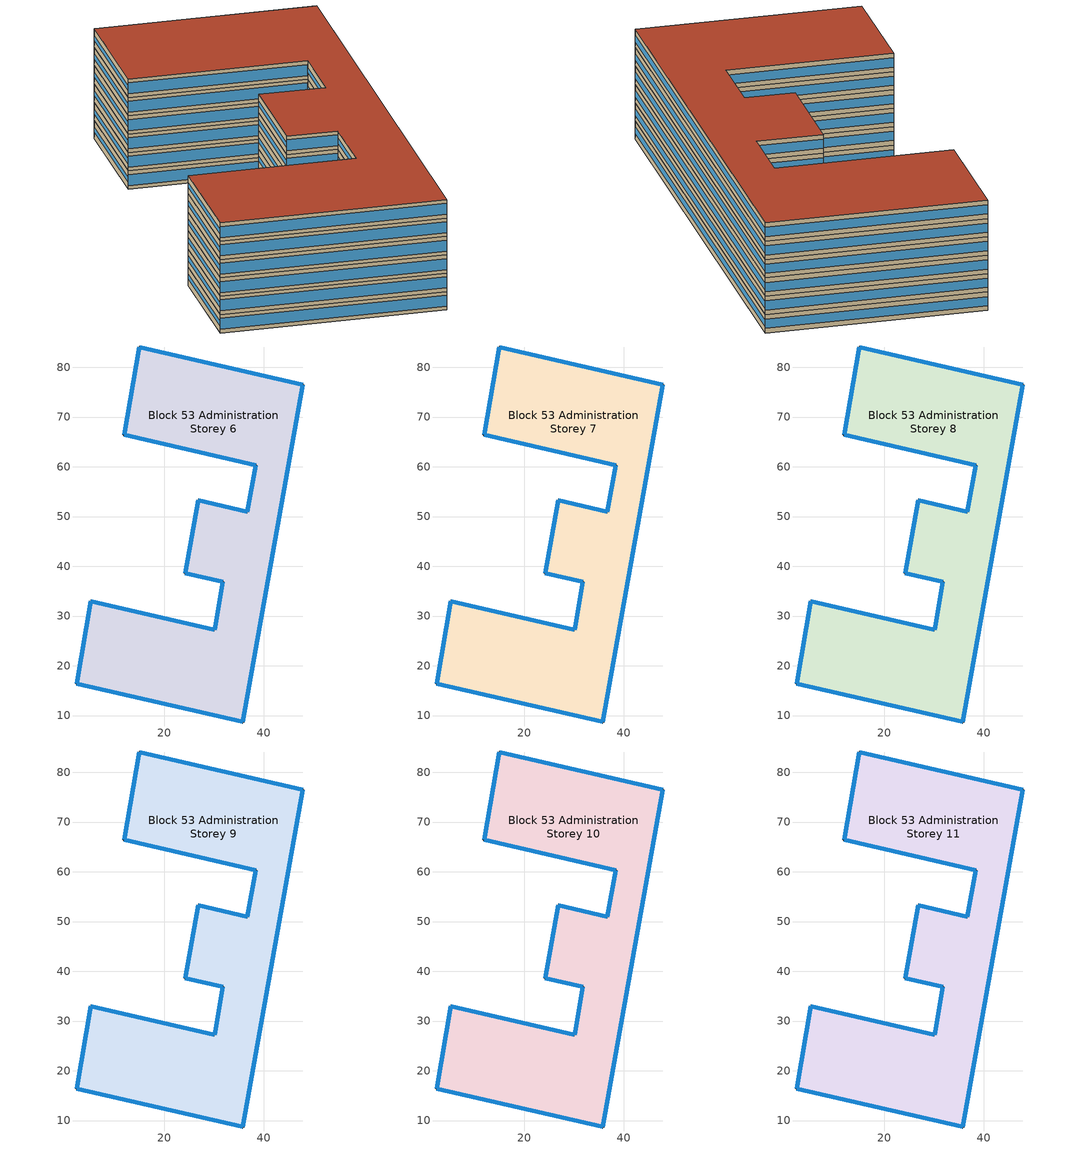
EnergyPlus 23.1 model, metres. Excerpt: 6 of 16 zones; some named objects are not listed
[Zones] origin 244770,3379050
Block 53 Administration Storey 6
 floor outside (Project Floor): 47.86,76.53 35.79,8.7 2.35,16.36 5.24,32.94 30.08,27.25 31.75,36.86 24.2,38.59 26.85,53.28 36.69,50.94 38.35,60.33 11.89,66.39 15,84.07 z18
 wall outside (Project Wall): 47.86,76.53 15,84.07 11.89,66.39 38.35,60.33 36.69,50.94 26.85,53.28 24.2,38.59 31.75,36.86 30.08,27.25 5.24,32.94 2.35,16.36 35.79,8.7 47.86,76.53 z18:21
 window (Administration_north_window_construction): 47.84,76.53 15.01,84.07 / 36.69,50.94 26.86,53.28 / 30.07,27.25 5.25,32.93 z18.75:20.25
 window (Administration_west_window_construction): 14.99,84.06 11.89,66.4 / 38.35,60.33 36.69,50.95 / 26.85,53.28 24.2,38.6 / 31.75,36.86 30.08,27.25 / 5.24,32.93 2.36,16.37 z19.12:19.88
 window (Administration_south_window_construction): 11.9,66.39 38.34,60.34 / 24.2,38.59 31.74,36.86 / 2.37,16.36 35.77,8.7 z18.6:20.4
 window (Administration_east_window_construction): 35.8,8.73 47.85,76.49 z18.98:20.02
 roof outside (Project Ceiling): 35.79,8.7 47.86,76.53 15,84.07 11.89,66.39 38.35,60.33 36.69,50.94 26.85,53.28 24.2,38.59 31.75,36.86 30.08,27.25 5.24,32.94 2.35,16.36 z21
Block 53 Administration Storey 7
 floor outside (Project Floor): 47.86,76.53 35.79,8.7 2.35,16.36 5.24,32.94 30.08,27.25 31.75,36.86 24.2,38.59 26.85,53.28 36.69,50.94 38.35,60.33 11.89,66.39 15,84.07 z21
 wall outside (Project Wall): 47.86,76.53 15,84.07 11.89,66.39 38.35,60.33 36.69,50.94 26.85,53.28 24.2,38.59 31.75,36.86 30.08,27.25 5.24,32.94 2.35,16.36 35.79,8.7 47.86,76.53 z21:24
 window (Administration_north_window_construction): 47.84,76.53 15.01,84.07 / 36.69,50.94 26.86,53.28 / 30.07,27.25 5.25,32.93 z21.75:23.25
 window (Administration_west_window_construction): 14.99,84.06 11.89,66.4 / 38.35,60.33 36.69,50.95 / 26.85,53.28 24.2,38.6 / 31.75,36.86 30.08,27.25 / 5.24,32.93 2.36,16.37 z22.12:22.88
 window (Administration_south_window_construction): 11.9,66.39 38.34,60.34 / 24.2,38.59 31.74,36.86 / 2.37,16.36 35.77,8.7 z21.6:23.4
 window (Administration_east_window_construction): 35.8,8.73 47.85,76.49 z21.98:23.02
 roof outside (Project Ceiling): 35.79,8.7 47.86,76.53 15,84.07 11.89,66.39 38.35,60.33 36.69,50.94 26.85,53.28 24.2,38.59 31.75,36.86 30.08,27.25 5.24,32.94 2.35,16.36 z24
Block 53 Administration Storey 8
 floor outside (Project Floor): 47.86,76.53 35.79,8.7 2.35,16.36 5.24,32.94 30.08,27.25 31.75,36.86 24.2,38.59 26.85,53.28 36.69,50.94 38.35,60.33 11.89,66.39 15,84.07 z24
 wall outside (Project Wall): 47.86,76.53 15,84.07 11.89,66.39 38.35,60.33 36.69,50.94 26.85,53.28 24.2,38.59 31.75,36.86 30.08,27.25 5.24,32.94 2.35,16.36 35.79,8.7 47.86,76.53 z24:27
 window (Administration_north_window_construction): 47.84,76.53 15.01,84.07 / 36.69,50.94 26.86,53.28 / 30.07,27.25 5.25,32.93 z24.75:26.25
 window (Administration_west_window_construction): 14.99,84.06 11.89,66.4 / 38.35,60.33 36.69,50.95 / 26.85,53.28 24.2,38.6 / 31.75,36.86 30.08,27.25 / 5.24,32.93 2.36,16.37 z25.12:25.88
 window (Administration_south_window_construction): 11.9,66.39 38.34,60.34 / 24.2,38.59 31.74,36.86 / 2.37,16.36 35.77,8.7 z24.6:26.4
 window (Administration_east_window_construction): 35.8,8.73 47.85,76.49 z24.98:26.02
 roof outside (Project Ceiling): 35.79,8.7 47.86,76.53 15,84.07 11.89,66.39 38.35,60.33 36.69,50.94 26.85,53.28 24.2,38.59 31.75,36.86 30.08,27.25 5.24,32.94 2.35,16.36 z27
Block 53 Administration Storey 9
 floor outside (Project Floor): 47.86,76.53 35.79,8.7 2.35,16.36 5.24,32.94 30.08,27.25 31.75,36.86 24.2,38.59 26.85,53.28 36.69,50.94 38.35,60.33 11.89,66.39 15,84.07 z27
 wall outside (Project Wall): 47.86,76.53 15,84.07 11.89,66.39 38.35,60.33 36.69,50.94 26.85,53.28 24.2,38.59 31.75,36.86 30.08,27.25 5.24,32.94 2.35,16.36 35.79,8.7 47.86,76.53 z27:30
 window (Administration_north_window_construction): 47.84,76.53 15.01,84.07 / 36.69,50.94 26.86,53.28 / 30.07,27.25 5.25,32.93 z27.75:29.25
 window (Administration_west_window_construction): 14.99,84.06 11.89,66.4 / 38.35,60.33 36.69,50.95 / 26.85,53.28 24.2,38.6 / 31.75,36.86 30.08,27.25 / 5.24,32.93 2.36,16.37 z28.12:28.88
 window (Administration_south_window_construction): 11.9,66.39 38.34,60.34 / 24.2,38.59 31.74,36.86 / 2.37,16.36 35.77,8.7 z27.6:29.4
 window (Administration_east_window_construction): 35.8,8.73 47.85,76.49 z27.98:29.02
 roof outside (Project Ceiling): 35.79,8.7 47.86,76.53 15,84.07 11.89,66.39 38.35,60.33 36.69,50.94 26.85,53.28 24.2,38.59 31.75,36.86 30.08,27.25 5.24,32.94 2.35,16.36 z30
Block 53 Administration Storey 10
 floor outside (Project Floor): 47.86,76.53 35.79,8.7 2.35,16.36 5.24,32.94 30.08,27.25 31.75,36.86 24.2,38.59 26.85,53.28 36.69,50.94 38.35,60.33 11.89,66.39 15,84.07 z30
 wall outside (Project Wall): 47.86,76.53 15,84.07 11.89,66.39 38.35,60.33 36.69,50.94 26.85,53.28 24.2,38.59 31.75,36.86 30.08,27.25 5.24,32.94 2.35,16.36 35.79,8.7 47.86,76.53 z30:33
 window (Administration_north_window_construction): 47.84,76.53 15.01,84.07 / 36.69,50.94 26.86,53.28 / 30.07,27.25 5.25,32.93 z30.75:32.25
 window (Administration_west_window_construction): 14.99,84.06 11.89,66.4 / 38.35,60.33 36.69,50.95 / 26.85,53.28 24.2,38.6 / 31.75,36.86 30.08,27.25 / 5.24,32.93 2.36,16.37 z31.12:31.88
 window (Administration_south_window_construction): 11.9,66.39 38.34,60.34 / 24.2,38.59 31.74,36.86 / 2.37,16.36 35.77,8.7 z30.6:32.4
 window (Administration_east_window_construction): 35.8,8.73 47.85,76.49 z30.98:32.02
 roof outside (Project Ceiling): 35.79,8.7 47.86,76.53 15,84.07 11.89,66.39 38.35,60.33 36.69,50.94 26.85,53.28 24.2,38.59 31.75,36.86 30.08,27.25 5.24,32.94 2.35,16.36 z33
Block 53 Administration Storey 11
 floor outside (Project Floor): 47.86,76.53 35.79,8.7 2.35,16.36 5.24,32.94 30.08,27.25 31.75,36.86 24.2,38.59 26.85,53.28 36.69,50.94 38.35,60.33 11.89,66.39 15,84.07 z33
 wall outside (Project Wall): 47.86,76.53 15,84.07 11.89,66.39 38.35,60.33 36.69,50.94 26.85,53.28 24.2,38.59 31.75,36.86 30.08,27.25 5.24,32.94 2.35,16.36 35.79,8.7 47.86,76.53 z33:36
 window (Administration_north_window_construction): 47.84,76.53 15.01,84.07 / 36.69,50.94 26.86,53.28 / 30.07,27.25 5.25,32.93 z33.75:35.25
 window (Administration_west_window_construction): 14.99,84.06 11.89,66.4 / 38.35,60.33 36.69,50.95 / 26.85,53.28 24.2,38.6 / 31.75,36.86 30.08,27.25 / 5.24,32.93 2.36,16.37 z34.12:34.88
 window (Administration_south_window_construction): 11.9,66.39 38.34,60.34 / 24.2,38.59 31.74,36.86 / 2.37,16.36 35.77,8.7 z33.6:35.4
 window (Administration_east_window_construction): 35.8,8.73 47.85,76.49 z33.98:35.02
 roof outside (Project Ceiling): 35.79,8.7 47.86,76.53 15,84.07 11.89,66.39 38.35,60.33 36.69,50.94 26.85,53.28 24.2,38.59 31.75,36.86 30.08,27.25 5.24,32.94 2.35,16.36 z36
[Building]
Building_1: North Axis=0; Terrain=City; Loads Convergence Tolerance Value=0.04; Temperature Convergence Tolerance Value=0.4; Solar Distribution=FullExterior; Maximum Number of Warmup Days=25; Minimum Number of Warmup Days=6
[Site:Location]
CHN Design_Conditions: Latitude=30; Longitude=114; Time Zone=8; Elevation=12
[SIZINGPERIOD:DESIGNDAY] Day of Month=21; DryBulb Temperature Range Modifier Type=DefaultMultipliers; Humidity Condition Type=Wetbulb; Barometric Pressure=101181; Rain Indicator=No; Snow Indicator=No; Daylight Saving Time Indicator=No; Sky Clearness=0; Begin Environment Reset Mode=FullResetAtBeginEnvironment
Name | Month | Day Type | Maximum DryBulb Temperature | Daily DryBulb Temperature Range | Wetbulb or DewPoint at Maximum DryBulb | Wind Speed | Wind Direction | Solar Model Indicator | ASHRAE Clear Sky Optical Depth for Beam Irradiance taub | ASHRAE Clear Sky Optical Depth for Diffuse Irradiance taud
Ann Htg 99.6% Condns DB | 1 | WinterDesignDay | -10 | 0 | -4.8 | 1 | 340 | ASHRAEClearSky | 0 | 0
Ann Clg .4% Condns DB=>MWB | 7 | SummerDesignDay | 40 | 6.6 | 27.1 | 3.5 | 220 | ASHRAETau | 0.781 | 1.413
[MATERIAL]
DefaultMaterial: Roughness=Rough; Thickness=0.1; Conductivity=0.1; Density=1000; Specific Heat=1000; Thermal Absorptance=0.9; Solar Absorptance=0.7; Visible Absorptance=0.7
[WINDOWMATERIAL:SIMPLEGLAZINGSYSTEM] UFactor=1.6; Visible Transmittance=0.6
Name | Solar Heat Gain Coefficient
Administration_east_window; Administration_south_window; Administration_west_window | 0.3
Administration_north_window | 0.35
[CONSTRUCTION]
Project Wall; Project Floor; Project Ceiling: DefaultMaterial
Administration_east_window_construction: Administration_east_window
Administration_south_window_construction: Administration_south_window
Administration_west_window_construction: Administration_west_window
Administration_north_window_construction: Administration_north_window
[SPACE] Ceiling Height=autocalculate; Volume=autocalculate; Floor Area=autocalculate; Space Type=Administration
Name | Zone
Block 53 Administration Storey 6_space | Block 53 Administration Storey 6
Block 53 Administration Storey 7_space | Block 53 Administration Storey 7
Block 53 Administration Storey 8_space | Block 53 Administration Storey 8
Block 53 Administration Storey 9_space | Block 53 Administration Storey 9
Block 53 Administration Storey 10_space | Block 53 Administration Storey 10
Block 53 Administration Storey 11_space | Block 53 Administration Storey 11
[SPACELIST]
Administration: Block 53 Administration Storey 0_space, Block 53 Administration Storey 1_space, Block 53 Administration Storey 2_space, Block 53 Administration Storey 3_space, Block 53 Administration Storey 4_space, Block 53 Administration Storey 5_space, Block 53 Administration Storey 6_space, Block 53 Administration Storey 7_space, Block 53 Administration Storey 8_space, Block 53 Administration Storey 9_space, Block 53 Administration Storey 10_space, Block 53 Administration Storey 11_space, Block 53 Administration Storey 12_space, Block 53 Administration Storey 13_space, Block 53 Administration Storey 14_space, Block 53 Administration Storey 15_space
[ZONE] Type=1; Multiplier=1; Ceiling Height=autocalculate; Volume=autocalculate; Floor Area=autocalculate; Part of Total Floor Area=Yes
Block 53 Administration Storey 6; Block 53 Administration Storey 7; Block 53 Administration Storey 8; Block 53 Administration Storey 9; Block 53 Administration Storey 10; Block 53 Administration Storey 11
[PEOPLE]
People_for_administration: Zone or ZoneList or Space or SpaceList=Administration; Number of People Schedule=SeasonalSchedule_Schedule_administration_people; Number of People Calculation Method=People/Area; People per Floor Area=0.125; Fraction Radiant=0.3; Sensible Heat Fraction=autocalculate; Activity Level Schedule=SeasonalSchedule_Schedule_administration_activity; Carbon Dioxide Generation Rate=3.82e-08; Enable ASHRAE 55 Comfort Warnings=No; Mean Radiant Temperature Calculation Type=ZoneAveraged; Clothing Insulation Calculation Method=ClothingInsulationSchedule; Cold Stress Temperature Threshold=15.56; Heat Stress Temperature Threshold=30
[LIGHTS]
Light_for_administration: Zone or ZoneList or Space or SpaceList=Administration; Schedule=SeasonalSchedule_administration_lighting; Design Level Calculation Method=Watts/Area; Watts per Zone Floor Area=8; Return Air Fraction=0; Fraction Radiant=0.32; Fraction Visible=0.25; Fraction Replaceable=1; EndUse Subcategory=General; Return Air Fraction Calculated from Plenum Temperature=No; Return Air Fraction Function of Plenum Temperature Coefficient 1=0; Return Air Fraction Function of Plenum Temperature Coefficient 2=0
[ELECTRICEQUIPMENT]
Equipment_for_administration: Zone or ZoneList or Space or SpaceList=Administration; Schedule=SeasonalSchedule_Schedule_administration_equipment; Design Level Calculation Method=Watts/Area; Watts per Zone Floor Area=15; Fraction Latent=0; Fraction Radiant=0; Fraction Lost=0; EndUse Subcategory=Electric Equipment
[DAYLIGHTING:CONTROLS] Illuminance Setpoint at Reference Point 1=300
Name | Zone or Space | Glare Calculation Daylighting Reference Point | Daylighting Reference Point 1
Dlight_Block 53 Administration Storey 6 | Block 53 Administration Storey 6 | Rpoint_Block 53 Administration Storey 6 | Rpoint_Block 53 Administration Storey 6
Dlight_Block 53 Administration Storey 7 | Block 53 Administration Storey 7 | Rpoint_Block 53 Administration Storey 7 | Rpoint_Block 53 Administration Storey 7
Dlight_Block 53 Administration Storey 8 | Block 53 Administration Storey 8 | Rpoint_Block 53 Administration Storey 8 | Rpoint_Block 53 Administration Storey 8
Dlight_Block 53 Administration Storey 9 | Block 53 Administration Storey 9 | Rpoint_Block 53 Administration Storey 9 | Rpoint_Block 53 Administration Storey 9
Dlight_Block 53 Administration Storey 10 | Block 53 Administration Storey 10 | Rpoint_Block 53 Administration Storey 10 | Rpoint_Block 53 Administration Storey 10
Dlight_Block 53 Administration Storey 11 | Block 53 Administration Storey 11 | Rpoint_Block 53 Administration Storey 11 | Rpoint_Block 53 Administration Storey 11
[HVACTEMPLATE:ZONE:IDEALLOADSAIRSYSTEM] Template Thermostat=Thermostat_for_administration; Maximum Heating Supply Air Temperature=50; Minimum Cooling Supply Air Temperature=13; Maximum Heating Supply Air Humidity Ratio=0.0156; Minimum Cooling Supply Air Humidity Ratio=0.0077; Heating Limit=NoLimit; Cooling Limit=NoLimit; Dehumidification Control Type=ConstantSensibleHeatRatio; Cooling Sensible Heat Ratio=0.7; Dehumidification Setpoint=60; Humidification Control Type=None; Humidification Setpoint=30; Outdoor Air Method=DetailedSpecification; Outdoor Air Flow Rate per Person=0.00944; Outdoor Air Flow Rate per Zone Floor Area=0; Outdoor Air Flow Rate per Zone=0; Design Specification Outdoor Air Object=Ventilation_for_administration; Demand Controlled Ventilation Type=None; Outdoor Air Economizer Type=NoEconomizer; Heat Recovery Type=None; Sensible Heat Recovery Effectiveness=0.7; Latent Heat Recovery Effectiveness=0.65
Block 53 Administration Storey 6; Block 53 Administration Storey 7; Block 53 Administration Storey 8; Block 53 Administration Storey 9; Block 53 Administration Storey 10; Block 53 Administration Storey 11
[DESIGNSPECIFICATION:OUTDOORAIR]
Ventilation_for_administration: Outdoor Air Method=Flow/Person; Outdoor Air Flow per Person=0.00833333; Outdoor Air Flow per Zone Floor Area=0; Outdoor Air Flow per Zone=0; Outdoor Air Flow Air Changes per Hour=0
[SCHEDULE:DAY:HOURLY]
Schedule_administration_lighting_weekday_hourly: 0.2, 0.2, 0.2, 0.2, 0.2, 0.2, 0.2, 0.5, 0.95, 0.95, 0.95, 0.8, 0.8, 0.95, 0.95, 0.95, 0.95, 0.95, 0.3, 0.2, 0.2, 0.2, 0.2, 0.2
Schedule_administration_lighting_holiday_hourly: 0.2, 0.2, 0.2, 0.2, 0.2, 0.2, 0.2, 0.25, 0.475, 0.475, 0.475, 0.4, 0.4, 0.475, 0.475, 0.475, 0.475, 0.475, 0.2, 0.2, 0.2, 0.2, 0.2, 0.2
Schedule_administration_equipment_weekday_hourly: 0.2, 0.2, 0.2, 0.2, 0.2, 0.2, 0.2, 0.5, 0.95, 0.95, 0.95, 0.5, 0.5, 0.95, 0.95, 0.95, 0.95, 0.3, 0.2, 0.2, 0.2, 0.2, 0.2, 0.2
Schedule_administration_equipment_holiday_hourly: 0.2, 0.2, 0.2, 0.2, 0.2, 0.2, 0.2, 0.25, 0.475, 0.475, 0.475, 0.25, 0.25, 0.475, 0.475, 0.475, 0.475, 0.2, 0.2, 0.2, 0.2, 0.2, 0.2, 0.2
Schedule_administration_people_weekday_hourly: 0, 0, 0, 0, 0, 0, 0.1, 0.5, 0.95, 0.95, 0.95, 0.8, 0.8, 0.95, 0.95, 0.95, 0.95, 0.3, 0.1, 0, 0, 0, 0, 0
Schedule_administration_people_holiday_hourly: 0, 0, 0, 0, 0, 0, 0.02, 0.1, 0.19, 0.19, 0.19, 0.16, 0.16, 0.19, 0.19, 0.19, 0.19, 0.06, 0.02, 0, 0, 0, 0, 0
Schedule_administration_activity_weekday_hourly; Schedule_administration_activity_holiday_hourly: 144, 144, 144, 144, 144, 144, 144, 144, 144, 144, 144, 144, 144, 144, 144, 144, 144, 144, 144, 144, 144, 144, 144, 144
[SCHEDULE:WEEK:DAILY]
Schedule_administration_lighting_weekly: Schedule_administration_lighting_holiday_hourly, Schedule_administration_lighting_weekday_hourly, Schedule_administration_lighting_weekday_hourly, Schedule_administration_lighting_weekday_hourly, Schedule_administration_lighting_weekday_hourly, Schedule_administration_lighting_weekday_hourly, Schedule_administration_lighting_holiday_hourly, Schedule_administration_lighting_holiday_hourly, Schedule_administration_lighting_weekday_hourly, Schedule_administration_lighting_weekday_hourly, Schedule_administration_lighting_holiday_hourly, Schedule_administration_lighting_holiday_hourly
Schedule_administration_equipment_weekly: Schedule_administration_equipment_holiday_hourly, Schedule_administration_equipment_weekday_hourly, Schedule_administration_equipment_weekday_hourly, Schedule_administration_equipment_weekday_hourly, Schedule_administration_equipment_weekday_hourly, Schedule_administration_equipment_weekday_hourly, Schedule_administration_equipment_holiday_hourly, Schedule_administration_equipment_holiday_hourly, Schedule_administration_equipment_weekday_hourly, Schedule_administration_equipment_weekday_hourly, Schedule_administration_equipment_holiday_hourly, Schedule_administration_equipment_holiday_hourly
Schedule_administration_people_weekly: Schedule_administration_people_holiday_hourly, Schedule_administration_people_weekday_hourly, Schedule_administration_people_weekday_hourly, Schedule_administration_people_weekday_hourly, Schedule_administration_people_weekday_hourly, Schedule_administration_people_weekday_hourly, Schedule_administration_people_holiday_hourly, Schedule_administration_people_holiday_hourly, Schedule_administration_people_weekday_hourly, Schedule_administration_people_weekday_hourly, Schedule_administration_people_holiday_hourly, Schedule_administration_people_holiday_hourly
Schedule_administration_activity_weekly: Schedule_administration_activity_holiday_hourly, Schedule_administration_activity_weekday_hourly, Schedule_administration_activity_weekday_hourly, Schedule_administration_activity_weekday_hourly, Schedule_administration_activity_weekday_hourly, Schedule_administration_activity_weekday_hourly, Schedule_administration_activity_holiday_hourly, Schedule_administration_activity_holiday_hourly, Schedule_administration_activity_weekday_hourly, Schedule_administration_activity_weekday_hourly, Schedule_administration_activity_holiday_hourly, Schedule_administration_activity_holiday_hourly
[SCHEDULE:YEAR]
SeasonalSchedule_administration_lighting: Schedule_administration_lighting_weekly, 1, 1, 12, 31
SeasonalSchedule_Schedule_administration_equipment: Schedule_administration_equipment_weekly, 1, 1, 12, 31
SeasonalSchedule_Schedule_administration_people: Schedule_administration_people_weekly, 1, 1, 12, 31
SeasonalSchedule_Schedule_administration_activity: Schedule_administration_activity_weekly, 1, 1, 12, 31
